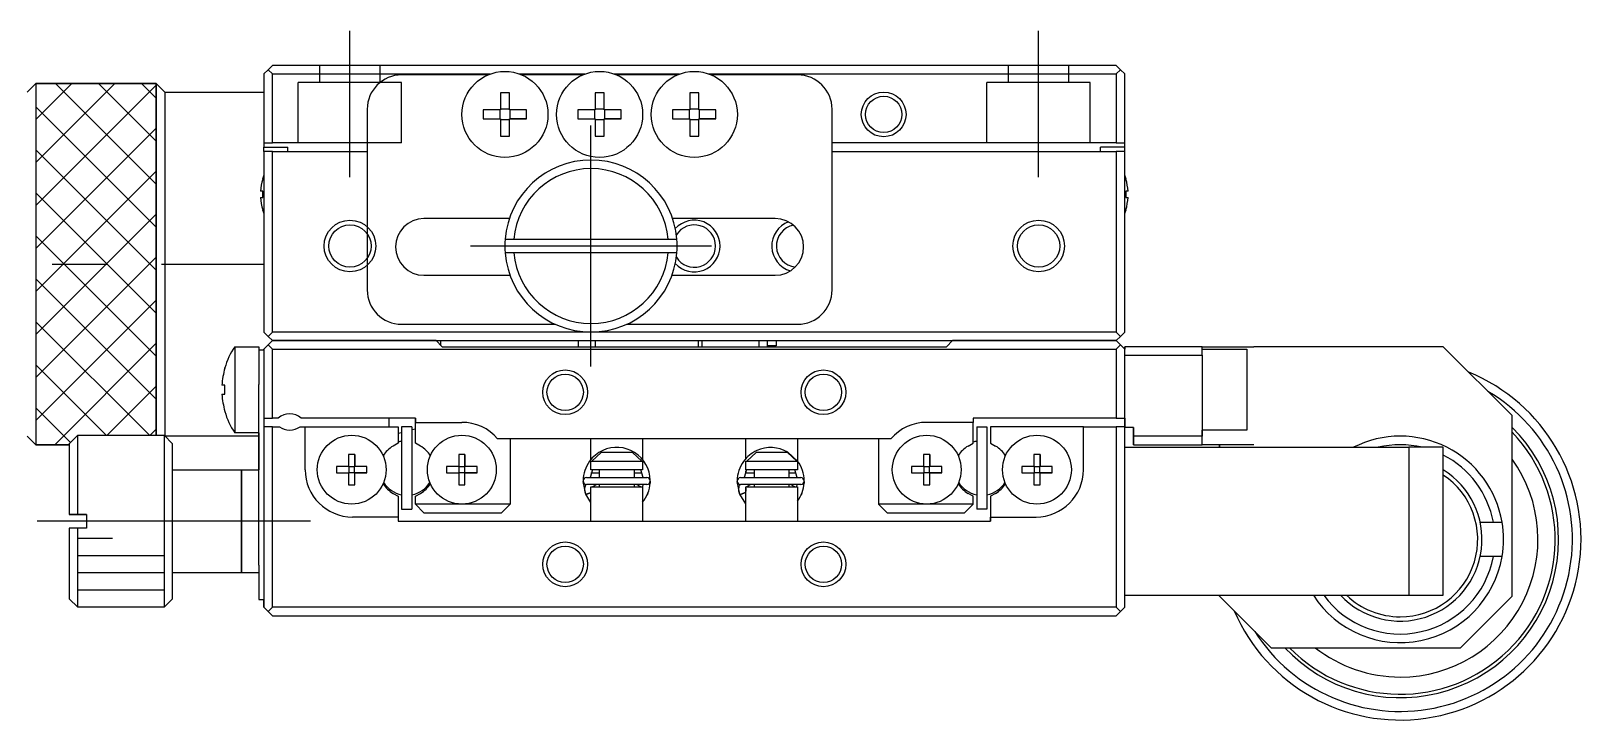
# Model space of a CAD drawing. Extents: x -2 to 381, y -8 to 250.
# Drawn here: x 89.6 to 179.6, y 210 to 250.1 of the extents above; entities that cross this region are included whole.
import ezdxf

# ---------------------------------------------------------------- set-up
doc = ezdxf.new("R2010")
doc.units = 0
doc.header["$LTSCALE"] = 0.5
doc.linetypes.add('CENTER', pattern=[50.8, 31.75, -6.35, 6.35, -6.35])
doc.linetypes.add('DASHED', pattern=[19.05, 12.7, -6.35])
for name, color, linetype in [('MSM_CENTER', 1, 'CENTER'), ('MSM_CONTINUOUS', 7, 'CONTINUOUS'), ('MSM_DASHED', 4, 'DASHED'), ('MSM_NARROW', 5, 'CONTINUOUS')]:
    doc.layers.add(name, color=color, linetype=linetype)

msp = doc.modelspace()

# ---------------------------------------------------------------- linework, layer by layer
at = {"layer": 'MSM_CENTER'}
for p, q in [((108.15, 241.55), (108.15, 250.05)), ((148.15, 241.55), (148.15, 250.05)), ((122.15, 230.55), (122.15, 244.55)), ((129.15, 237.55), (115.15, 237.55)), ((46.4, 236.5), (103.15, 236.5)), ((105.85, 221.55), (89.85, 221.55))]:
    msp.add_line(p, q, dxfattribs=at)
at = {"layer": 'MSM_CONTINUOUS'}
for p, q in [((103.4, 247.8), (103.15, 247.55)), ((103.65, 248.05), (103.4, 247.8)), ((103.65, 247.55), (103.4, 247.8)), ((152.65, 248.05), (103.65, 248.05)), ((152.9, 247.8), (152.65, 248.05)), ((152.9, 247.8), (152.65, 247.55)), ((153.15, 247.55), (152.9, 247.8)), ((89.4, 246.5), (89.9, 247)), ((89.9, 247), (89.9, 226)), ((96.9, 247), (89.9, 247)), ((89.9, 247), (89.9, 226)), ((89.9, 247), (96.9, 247)), ((96.9, 226.55), (96.9, 247)), ((96.9, 247), (96.9, 226.55)), ((96.9, 247), (97.4, 246.5)), ((103.15, 247.55), (103.15, 243.55)), ((103.65, 243.55), (103.65, 247.55)), ((103.65, 247.55), (116.297064, 247.55)), ((116.170204, 247.5), (111.15, 247.5)), ((118.002936, 247.55), (121.797064, 247.55)), ((121.670204, 247.5), (118.129796, 247.5)), ((123.502936, 247.55), (127.297064, 247.55)), ((127.170204, 247.5), (123.629796, 247.5)), ((129.002936, 247.55), (152.65, 247.55)), ((134.15, 247.5), (129.129796, 247.5)), ((152.65, 247.55), (152.65, 243.55)), ((153.15, 243.55), (153.15, 247.55)), ((97.4, 246.5), (97.4, 226.5)), ((97.4, 246.5), (103.15, 246.5)), ((117.41, 246.45859), (116.89, 246.45859)), ((116.89, 246.45859), (116.89, 245.46)), ((117.41, 245.46), (117.41, 246.45859)), ((122.39, 246.45859), (122.39, 245.46)), ((122.91, 246.45859), (122.39, 246.45859)), ((122.91, 245.46), (122.91, 246.45859)), ((128.41, 246.45859), (127.89, 246.45859)), ((127.89, 246.45859), (127.89, 245.46)), ((128.41, 245.46), (128.41, 246.45859)), ((109.15, 245.5), (109.15, 235)), ((115.89141, 245.46), (115.89141, 244.94)), ((116.89, 245.46), (115.89141, 245.46)), ((115.89141, 244.94), (116.89, 244.94)), ((115.89141, 244.94), (116.848625, 244.94)), ((116.848625, 245.46), (116.848625, 244.94)), ((116.848625, 244.94), (116.89, 244.94)), ((117.41, 245.501375), (116.89, 245.501375)), ((116.89, 244.94), (116.89, 243.94141)), ((116.89, 244.898625), (117.41, 244.898625)), ((118.40859, 245.46), (117.41, 245.46)), ((117.41, 244.94), (118.40859, 244.94)), ((117.41, 243.94141), (117.41, 244.94)), ((117.41, 244.94), (117.451375, 244.94)), ((117.451375, 244.94), (117.451375, 245.46)), ((118.40859, 244.94), (117.451375, 244.94)), ((118.40859, 244.94), (118.40859, 245.46)), ((121.39141, 245.46), (121.39141, 244.94)), ((122.39, 245.46), (121.39141, 245.46)), ((121.39141, 244.94), (122.39, 244.94)), ((121.39141, 244.94), (122.348625, 244.94)), ((122.348625, 245.46), (122.348625, 244.94)), ((122.348625, 244.94), (122.39, 244.94)), ((122.91, 245.501375), (122.39, 245.501375)), ((122.39, 244.94), (122.39, 243.94141)), ((122.39, 244.898625), (122.91, 244.898625)), ((123.90859, 245.46), (122.91, 245.46)), ((122.91, 244.94), (123.90859, 244.94)), ((122.91, 243.94141), (122.91, 244.94)), ((122.91, 244.94), (122.951375, 244.94)), ((122.951375, 244.94), (122.951375, 245.46)), ((123.90859, 244.94), (122.951375, 244.94)), ((123.90859, 244.94), (123.90859, 245.46)), ((126.89141, 245.46), (126.89141, 244.94)), ((127.89, 245.46), (126.89141, 245.46)), ((126.89141, 244.94), (127.89, 244.94)), ((126.89141, 244.94), (127.848625, 244.94)), ((127.848625, 245.46), (127.848625, 244.94)), ((127.848625, 244.94), (127.89, 244.94)), ((128.41, 245.501375), (127.89, 245.501375)), ((127.89, 244.94), (127.89, 243.94141)), ((127.89, 244.898625), (128.41, 244.898625)), ((129.40859, 245.46), (128.41, 245.46)), ((128.41, 244.94), (129.40859, 244.94)), ((128.41, 243.94141), (128.41, 244.94)), ((128.41, 244.94), (128.451375, 244.94)), ((128.451375, 244.94), (128.451375, 245.46)), ((129.40859, 244.94), (128.451375, 244.94)), ((129.40859, 244.94), (129.40859, 245.46)), ((136.15, 235), (136.15, 245.5)), ((103.15, 243.55), (103.65, 243.55)), ((103.15, 243.55), (103.15, 243.3)), ((103.15, 243.3), (104.55, 243.3)), ((103.15, 243.05), (103.15, 243.3)), ((109.15, 243.55), (103.65, 243.55)), ((104.55, 243.05), (104.55, 243.3)), ((116.89, 243.94141), (117.41, 243.94141)), ((122.39, 243.94141), (122.91, 243.94141)), ((127.89, 243.94141), (128.41, 243.94141)), ((152.65, 243.55), (136.15, 243.55)), ((151.75, 243.05), (151.75, 243.3)), ((153.15, 243.3), (151.75, 243.3)), ((152.65, 243.55), (153.15, 243.55)), ((153.15, 243.3), (153.15, 243.55)), ((153.15, 243.05), (153.15, 243.3)), ((103.15, 243.05), (103.15, 232.55)), ((103.65, 243.05), (103.15, 243.05)), ((103.65, 232.55), (103.65, 243.05)), ((103.65, 243.05), (109.15, 243.05)), ((136.15, 243.05), (152.65, 243.05)), ((152.65, 243.05), (152.65, 232.55)), ((153.15, 243.05), (152.65, 243.05)), ((153.15, 232.55), (153.15, 243.05)), ((103.080478, 241.436361), (103.075856, 241.438616)), ((153.224144, 241.438616), (153.219522, 241.436361)), ((103.080478, 240.73), (102.960141, 240.73)), ((102.960141, 240.37), (103.080478, 240.37)), ((103.080478, 240.37), (103.080478, 240.73)), ((153.219522, 240.73), (153.219522, 240.37)), ((153.339859, 240.73), (153.219522, 240.73)), ((153.219522, 240.37), (153.339859, 240.37)), ((103.075856, 239.661384), (103.080478, 239.663639)), ((153.219522, 239.663639), (153.224144, 239.661384)), ((117.412912, 239.15), (112.45, 239.15)), ((132.85, 239.15), (126.887088, 239.15)), ((117.166026, 237.95), (117.667813, 237.95)), ((117.667813, 237.95), (126.632187, 237.95)), ((126.632187, 237.95), (127.133974, 237.95)), ((117.667813, 237.15), (117.166026, 237.15)), ((127.133974, 237.15), (117.166026, 237.15)), ((126.632187, 237.15), (117.667813, 237.15)), ((127.133974, 237.15), (126.632187, 237.15)), ((112.45, 235.85), (117.447873, 235.85)), ((126.852127, 235.85), (132.85, 235.85)), ((103.15, 232.55), (103.4, 232.3)), ((103.4, 232.3), (103.65, 232.55)), ((103.4, 232.3), (103.65, 232.05)), ((122.15, 232.55), (103.65, 232.55)), ((111.15, 233), (120.076959, 233)), ((152.65, 232.55), (122.15, 232.55)), ((124.223041, 233), (134.15, 233)), ((152.65, 232.55), (152.9, 232.3)), ((152.65, 232.05), (152.9, 232.3)), ((152.9, 232.3), (153.15, 232.55)), ((101.458343, 231.7), (101.458343, 226.7)), ((101.458343, 231.7), (102.85, 231.7)), ((102.85, 231.7), (102.85, 231.5)), ((102.85, 231.5), (102.85, 229.5)), ((103.15, 231.5), (102.85, 231.5)), ((103.4, 231.8), (103.15, 231.55)), ((103.15, 231.55), (103.4, 231.8)), ((103.15, 231.55), (103.15, 227.55)), ((103.15, 231.5), (103.15, 231.55)), ((103.4, 231.8), (103.65, 232.05)), ((103.65, 232.05), (103.4, 231.8)), ((103.65, 231.55), (103.4, 231.8)), ((113.15, 232.05), (103.65, 232.05)), ((103.65, 232.05), (113.15, 232.05)), ((103.65, 227.55), (103.65, 231.55)), ((103.65, 231.55), (152.65, 231.55)), ((113.15, 232.05), (113.5, 231.7)), ((113.15, 232.05), (143.15, 232.05)), ((113.4, 232.05), (113.4, 231.8)), ((113.5, 231.7), (142.8, 231.7)), ((121.4, 232.05), (121.4, 231.7)), ((122.4, 232.05), (122.4, 231.7)), ((128.4, 231.7), (128.4, 232.05)), ((128.6, 231.7), (128.6, 232.05)), ((131.9, 232.05), (131.9, 231.7)), ((132.4, 231.7), (132.4, 232.05)), ((132.9, 231.75), (132.400019, 231.75)), ((132.9, 232.05), (132.9, 231.75)), ((142.8, 231.7), (143.15, 232.05)), ((143.15, 232.05), (142.8, 231.7)), ((152.65, 232.05), (143.15, 232.05)), ((143.15, 232.05), (152.65, 232.05)), ((152.65, 232.05), (152.9, 231.8)), ((152.9, 231.8), (152.65, 231.55)), ((152.65, 231.55), (152.65, 227.55)), ((153.15, 231.55), (152.9, 231.8)), ((153.15, 231.7), (153.15, 231.55)), ((153.15, 231.55), (153.15, 231.7)), ((157.65, 231.7), (153.15, 231.7)), ((153.15, 227.55), (153.15, 231.55)), ((157.65, 231.2), (157.65, 231.7)), ((157.65, 231.7), (160.65, 231.7)), ((157.65, 231.55), (157.65, 231.7)), ((157.65, 231.55), (160.25, 231.55)), ((160.25, 231.55), (160.25, 226.85)), ((167.9, 231.7), (160.65, 231.7)), ((170.4, 231.7), (167.9, 231.7)), ((171.65, 231.7), (170.4, 231.7)), ((171.65, 231.7), (175.65, 227.7)), ((153.15, 231.2), (157.65, 231.2)), ((157.65, 231.2), (157.65, 226.5)), ((100.887419, 230.45859), (100.880564, 230.461933)), ((100.887419, 230.45859), (100.880564, 230.461933)), ((100.887419, 229.46), (100.715047, 229.46)), ((100.715047, 228.94), (100.887419, 228.94)), ((100.887419, 228.94), (100.887419, 229.46)), ((102.85, 219), (102.85, 229.5)), ((100.880564, 227.938067), (100.887419, 227.94141)), ((100.880564, 227.938067), (100.887419, 227.94141)), ((103.15, 227.55), (103.15, 227.05)), ((103.15, 227.55), (103.65, 227.55)), ((103.15, 227.05), (103.15, 216.55)), ((103.65, 227.05), (103.15, 227.05)), ((103.988562, 227.55), (103.65, 227.55)), ((103.65, 216.55), (103.65, 227.05)), ((103.65, 227.05), (104.05, 227.05)), ((105.25, 227.05), (105.55, 227.05)), ((111.95, 227.55), (105.311438, 227.55)), ((105.55, 224.55), (105.55, 227.05)), ((105.55, 227.05), (110.95, 227.05)), ((110.4, 227.55), (110.4, 227.05)), ((110.95, 227.05), (110.95, 226.094412)), ((111.15, 227.05), (111.15, 222.25)), ((111.15, 227.05), (111.15, 226.208896)), ((111.75, 227.05), (111.15, 227.05)), ((111.75, 227.05), (111.75, 222.25)), ((111.95, 226.913333), (111.75, 226.86)), ((111.95, 227.3), (111.95, 227.55)), ((111.95, 227.55), (111.95, 227.3)), ((111.95, 227.3), (114.65, 227.3)), ((111.95, 226.156704), (111.95, 227.3)), ((111.95, 226.094412), (111.95, 227.3)), ((144.35, 227.3), (141.65, 227.3)), ((144.35, 227.55), (144.35, 227.3)), ((152.65, 227.55), (144.35, 227.55)), ((144.35, 226.094412), (144.35, 227.3)), ((144.55, 227.05), (144.55, 226.208896)), ((144.55, 227.05), (144.55, 222.25)), ((144.55, 227.05), (145.15, 227.05)), ((145.15, 227.05), (145.15, 222.25)), ((145.35, 227.05), (145.35, 226.094412)), ((150.75, 227.05), (145.35, 227.05)), ((145.35, 227.05), (145.35, 226.156703)), ((150.75, 224.55), (150.75, 227.05)), ((150.75, 227.05), (152.65, 227.05)), ((150.75, 224.55), (150.75, 227.05)), ((152.65, 227.55), (153.15, 227.55)), ((152.65, 227.05), (152.65, 216.55)), ((153.15, 227.05), (152.65, 227.05)), ((153.15, 227.05), (153.15, 227.55)), ((153.15, 227.55), (153.15, 227.05)), ((153.15, 216.55), (153.15, 227.05)), ((153.65, 227), (153.15, 227)), ((153.65, 226.5), (153.65, 227)), ((153.65, 227), (153.65, 226.5)), ((175.65, 217.2), (175.65, 227.7)), ((89.9, 226), (89.4, 226.5)), ((89.9, 226), (91.85, 226)), ((91.85, 226), (89.9, 226)), ((91.85, 226.05), (92.35, 226.55)), ((91.85, 226), (91.85, 226.05)), ((91.85, 226.05), (91.85, 221.95)), ((92.35, 226.55), (97.35, 226.55)), ((92.35, 221.95), (92.35, 226.55)), ((97.35, 226.55), (97.35, 221.55)), ((97.35, 226.55), (97.85, 226.05)), ((102.85, 226.5), (97.4, 226.5)), ((97.85, 221.55), (97.85, 226.05)), ((102.85, 226.7), (101.458343, 226.7)), ((102.85, 226.7), (102.85, 224.55)), ((110.95, 226.094412), (110.65625, 225.924815)), ((111.15, 226.7), (110.95, 226.646667)), ((111.15, 226.3), (111.15, 226.208896)), ((111.15, 226.3), (111.15, 226.208896)), ((111.15, 226.3), (111.15, 226.208896)), ((111.15, 226.3), (111.15, 226.208896)), ((111.15, 226.3), (111.15, 226.208896)), ((111.15, 226.3), (111.15, 226.208896)), ((111.15, 226.3), (111.15, 226.208896)), ((111.15, 226.3), (111.15, 226.208896)), ((111.15, 226.3), (111.15, 226.208896)), ((111.15, 226.3), (111.15, 226.208896)), ((111.15, 226.3), (111.15, 223)), ((111.15, 226.3), (111.15, 226.208896)), ((111.15, 226.3), (111.15, 226.208896)), ((111.15, 226.3), (111.15, 226.208896)), ((111.15, 226.3), (111.15, 226.208896)), ((111.15, 226.3), (111.15, 226.208896)), ((111.15, 226.3), (111.15, 226.208896)), ((111.15, 226.3), (111.15, 226.208896)), ((111.15, 226.3), (111.15, 226.208896)), ((111.15, 226.3), (111.15, 226.208896)), ((112.24375, 225.924815), (111.95, 226.094412)), ((139.570938, 226.35), (116.729062, 226.35)), ((117.45, 226.35), (117.45, 222.55)), ((122.15, 225.151625), (122.15, 226.35)), ((125.15, 226.35), (125.15, 225.132478)), ((131.15, 225.207186), (131.15, 226.35)), ((134.15, 226.35), (134.15, 225.05)), ((138.85, 226.35), (138.85, 222.55)), ((138.85, 226.35), (138.85, 222.55)), ((144.05625, 225.924815), (144.35, 226.094412)), ((144.549998, 226.3), (144.549998, 224.65)), ((144.549998, 226.3), (144.549998, 226.208896)), ((144.549998, 226.3), (144.549998, 226.208896)), ((144.549998, 226.3), (144.549998, 226.208896)), ((144.549998, 226.3), (144.549998, 226.208896)), ((144.549998, 226.3), (144.549998, 226.208896)), ((144.549998, 226.3), (144.549998, 226.208896)), ((144.549998, 226.3), (144.549998, 226.208896)), ((144.549998, 226.3), (144.549998, 226.208896)), ((144.549998, 226.3), (144.549998, 226.208896)), ((144.549998, 226.3), (144.549998, 226.208896)), ((144.549998, 226.3), (144.549998, 226.208896)), ((144.549998, 226.3), (144.549998, 226.208896)), ((144.549998, 226.3), (144.549998, 226.208896)), ((145.35, 226.094412), (145.64375, 225.924815)), ((157.65, 226.5), (153.65, 226.5)), ((153.65, 226.5), (153.65, 226)), ((153.65, 226), (153.65, 226.5)), ((153.65, 226), (157.65, 226)), ((157.65, 226), (157.65, 226.85)), ((160.25, 226.85), (157.65, 226.85)), ((157.65, 226), (157.65, 226.5)), ((160.65, 226), (157.65, 226)), ((158.65, 225.85), (158.65, 226)), ((158.65, 226), (158.65, 225.85)), ((108.07, 225.436361), (108.07, 224.73)), ((108.43, 225.436361), (108.07, 225.436361)), ((108.43, 224.73), (108.43, 225.436361)), ((108.43, 225.436361), (108.43, 224.73)), ((114.47, 225.436361), (114.47, 224.73)), ((114.83, 225.436361), (114.47, 225.436361)), ((114.83, 224.73), (114.83, 225.436361)), ((114.83, 225.436361), (114.83, 224.73)), ((122.15, 225.150466), (122.15, 225.150631)), ((122.733485, 225.55), (122.204317, 225.05)), ((124.566515, 225.55), (122.733485, 225.55)), ((125.095683, 225.05), (124.566515, 225.55)), ((125.15, 225.132017), (125.15, 225.131911)), ((125.15, 225.131383), (125.15, 225.131262)), ((131.15, 225.206374), (131.15, 225.206548)), ((131.15, 225.205993), (131.15, 225.206097)), ((131.733485, 225.55), (131.204317, 225.05)), ((133.566515, 225.55), (131.733485, 225.55)), ((134.095683, 225.05), (133.566515, 225.55)), ((133.573411, 225.566132), (134.150507, 225.045996)), ((141.47, 225.436361), (141.47, 224.73)), ((141.83, 225.436361), (141.47, 225.436361)), ((141.83, 224.73), (141.83, 225.436361)), ((141.83, 225.436361), (141.83, 224.73)), ((147.87, 225.436361), (147.87, 224.73)), ((148.23, 225.436361), (147.87, 225.436361)), ((148.23, 224.73), (148.23, 225.436361)), ((148.23, 225.436361), (148.23, 224.73)), ((153.15, 225.85), (169.65, 225.85)), ((169.65, 225.85), (169.65, 217.25)), ((171.65, 225.85), (169.65, 225.85)), ((171.65, 217.25), (171.65, 225.85)), ((97.85, 224.55), (101.85, 224.55)), ((101.85, 221.55), (101.85, 224.55)), ((101.85, 224.55), (101.85, 221.55)), ((101.85, 224.55), (102.85, 224.55)), ((107.363639, 224.73), (107.363639, 224.37)), ((108.07, 224.73), (107.363639, 224.73)), ((107.363639, 224.37), (108.07, 224.37)), ((107.363639, 224.37), (108.07, 224.37)), ((108.080372, 224.719628), (108.07, 224.73)), ((108.080372, 224.380372), (108.07, 224.37)), ((108.07, 224.37), (108.07, 223.663639)), ((108.419628, 224.719628), (108.080372, 224.719628)), ((108.080372, 224.719628), (108.080372, 224.380372)), ((108.080372, 224.380372), (108.419628, 224.380372)), ((108.419628, 224.719628), (108.43, 224.73)), ((108.419628, 224.380372), (108.419628, 224.719628)), ((108.419628, 224.380372), (108.43, 224.37)), ((109.136361, 224.73), (108.43, 224.73)), ((108.43, 224.37), (109.136361, 224.37)), ((108.43, 223.663639), (108.43, 224.37)), ((109.136361, 224.37), (108.43, 224.37)), ((108.43, 223.663639), (108.43, 224.37)), ((109.136361, 224.37), (109.136361, 224.73)), ((113.763639, 224.73), (113.763639, 224.37)), ((114.47, 224.73), (113.763639, 224.73)), ((113.763639, 224.37), (114.47, 224.37)), ((113.763639, 224.37), (114.47, 224.37)), ((114.480372, 224.719628), (114.47, 224.73)), ((114.480372, 224.380372), (114.47, 224.37)), ((114.47, 224.37), (114.47, 223.663639)), ((114.819628, 224.719628), (114.480372, 224.719628)), ((114.480372, 224.719628), (114.480372, 224.380372)), ((114.480372, 224.380372), (114.819628, 224.380372)), ((114.819628, 224.719628), (114.83, 224.73)), ((114.819628, 224.380372), (114.819628, 224.719628)), ((114.819628, 224.380372), (114.83, 224.37)), ((115.536361, 224.73), (114.83, 224.73)), ((114.83, 224.37), (115.536361, 224.37)), ((114.83, 223.663639), (114.83, 224.37)), ((115.536361, 224.37), (114.83, 224.37)), ((114.83, 223.663639), (114.83, 224.37)), ((115.536361, 224.37), (115.536361, 224.73)), ((122.235074, 224.550011), (122.103972, 224.097877)), ((122.15, 225.05), (122.204317, 225.05)), ((122.15, 224.55), (122.15, 225.05)), ((125.15, 224.55), (122.15, 224.55)), ((122.65, 224.35), (122.15, 224.35)), ((122.204317, 225.05), (125.095683, 225.05)), ((122.65, 224.09785), (122.65, 224.55)), ((124.65, 224.55), (124.65, 224.09785)), ((125.125476, 224.35), (124.65, 224.35)), ((125.179634, 224.097851), (125.049102, 224.550068)), ((125.095683, 225.05), (125.15, 225.05)), ((125.15, 225.05), (125.15, 224.55)), ((131.1821, 224.550122), (131.04593, 224.087138)), ((131.15, 225.05), (131.204317, 225.05)), ((131.15, 224.55), (131.15, 225.05)), ((134.15, 224.55), (131.15, 224.55)), ((131.15, 224.35), (131.15, 224.476012)), ((131.65, 224.35), (131.15, 224.35)), ((131.204317, 225.05), (134.095683, 225.05)), ((131.65, 224.08711), (131.65, 224.55)), ((133.65, 224.55), (133.65, 224.08711)), ((134.063996, 224.35), (133.65, 224.35)), ((134.121592, 224.087112), (133.986034, 224.550053)), ((134.095683, 225.05), (134.15, 225.05)), ((134.15, 225.05), (134.15, 224.55)), ((140.763639, 224.73), (140.763639, 224.37)), ((141.47, 224.73), (140.763639, 224.73)), ((140.763639, 224.37), (141.47, 224.37)), ((140.763639, 224.37), (141.47, 224.37)), ((141.480372, 224.719628), (141.47, 224.73)), ((141.480372, 224.380372), (141.47, 224.37)), ((141.47, 224.37), (141.47, 223.663639)), ((141.819628, 224.719628), (141.480372, 224.719628)), ((141.480372, 224.719628), (141.480372, 224.380372)), ((141.480372, 224.380372), (141.819628, 224.380372)), ((141.819628, 224.719628), (141.83, 224.73)), ((141.819628, 224.380372), (141.819628, 224.719628)), ((141.819628, 224.380372), (141.83, 224.37)), ((142.536361, 224.73), (141.83, 224.73)), ((141.83, 224.37), (142.536361, 224.37)), ((141.83, 223.663639), (141.83, 224.37)), ((142.536361, 224.37), (141.83, 224.37)), ((141.83, 223.663639), (141.83, 224.37)), ((142.536361, 224.37), (142.536361, 224.73)), ((144.549998, 224.65), (144.549998, 223)), ((147.163639, 224.73), (147.163639, 224.37)), ((147.87, 224.73), (147.163639, 224.73)), ((147.163639, 224.37), (147.87, 224.37)), ((147.163639, 224.37), (147.87, 224.37)), ((147.880372, 224.719628), (147.87, 224.73)), ((147.880372, 224.380372), (147.87, 224.37)), ((147.87, 224.37), (147.87, 223.663639)), ((148.219628, 224.719628), (147.880372, 224.719628)), ((147.880372, 224.719628), (147.880372, 224.380372)), ((147.880372, 224.380372), (148.219628, 224.380372)), ((148.219628, 224.719628), (148.23, 224.73)), ((148.219628, 224.380372), (148.219628, 224.719628)), ((148.219628, 224.380372), (148.23, 224.37)), ((148.936361, 224.73), (148.23, 224.73)), ((148.23, 224.37), (148.936361, 224.37)), ((148.23, 223.663639), (148.23, 224.37)), ((148.936361, 224.37), (148.23, 224.37)), ((148.23, 223.663639), (148.23, 224.37)), ((148.936361, 224.37), (148.936361, 224.73)), ((108.07, 223.663639), (108.43, 223.663639)), ((114.47, 223.663639), (114.83, 223.663639)), ((121.850998, 223.128971), (121.693273, 223.870514)), ((121.793483, 223.397695), (121.794106, 223.432191)), ((121.794584, 223.363209), (121.793483, 223.397695)), ((121.794106, 223.432191), (121.796452, 223.466614)), ((121.797408, 223.328819), (121.794584, 223.363209)), ((121.796452, 223.466614), (121.800515, 223.50088)), ((121.801947, 223.294608), (121.797408, 223.328819)), ((121.800515, 223.50088), (121.806285, 223.534904)), ((121.808191, 223.260661), (121.801947, 223.294608)), ((121.806285, 223.534904), (121.813749, 223.568605)), ((121.813749, 223.568605), (121.822887, 223.601899)), ((121.822887, 223.601899), (121.833679, 223.634704)), ((121.833679, 223.634704), (121.846099, 223.666942)), ((121.846099, 223.666942), (121.860115, 223.698531)), ((121.860115, 223.698531), (121.860951, 223.700289)), ((121.891954, 224.09785), (125.391954, 224.09785)), ((125.391954, 223.69785), (121.891954, 223.69785)), ((122.15, 223.55), (125.15, 223.55)), ((122.15, 221.55), (122.15, 223.55)), ((122.493565, 223.69785), (122.233639, 223.550032)), ((122.65, 223.55), (122.65, 223.69785)), ((124.65, 223.69785), (124.65, 223.55)), ((125.050264, 223.550039), (124.790342, 223.69785)), ((125.15, 223.55), (125.15, 221.55)), ((125.150108, 223.536766), (125.153184, 223.54979)), ((125.153184, 223.54979), (125.179952, 223.697847)), ((125.590726, 223.875873), (125.587087, 223.775084)), ((130.792955, 223.118232), (130.635231, 223.859775)), ((130.73544, 223.386955), (130.736064, 223.421452)), ((130.736542, 223.35247), (130.73544, 223.386955)), ((130.736064, 223.421452), (130.738409, 223.455875)), ((130.739365, 223.31808), (130.736542, 223.35247)), ((130.738409, 223.455875), (130.742472, 223.490141)), ((130.743904, 223.283869), (130.739365, 223.31808)), ((130.742472, 223.490141), (130.748243, 223.524165)), ((130.750148, 223.249922), (130.743904, 223.283869)), ((130.748243, 223.524165), (130.755706, 223.557866)), ((130.755706, 223.557866), (130.764845, 223.59116)), ((130.764845, 223.59116), (130.775637, 223.623965)), ((130.775637, 223.623965), (130.788056, 223.656203)), ((130.788056, 223.656203), (130.802073, 223.687792)), ((130.802073, 223.687792), (130.802909, 223.68955)), ((130.833911, 224.08711), (134.333911, 224.08711)), ((134.333911, 223.68711), (130.833911, 223.68711)), ((131.144973, 223.25913), (131.15, 223.263307)), ((131.14991, 223.482348), (131.149968, 223.300981)), ((131.15, 223.55), (134.15, 223.55)), ((131.15, 221.55), (131.15, 223.55)), ((131.435522, 223.68711), (131.182215, 223.550045)), ((131.65, 223.55), (131.65, 223.68711)), ((133.65, 223.68711), (133.65, 223.55)), ((133.985619, 223.550027), (133.7323, 223.68711)), ((134.097618, 223.54992), (134.12191, 223.687108)), ((134.15, 223.55), (134.15, 221.55)), ((134.532684, 223.865134), (134.529045, 223.764345)), ((141.47, 223.663639), (141.83, 223.663639)), ((147.87, 223.663639), (148.23, 223.663639)), ((102.849998, 219.85), (102.849998, 223.15)), ((110.65625, 223.175185), (110.95, 223.005588)), ((110.95, 223.005588), (110.95, 221.8)), ((111.15, 223.091104), (111.15, 223)), ((111.15, 223.091104), (111.15, 223)), ((111.15, 223.091104), (111.15, 223)), ((111.15, 223.091104), (111.15, 223)), ((111.15, 223.091104), (111.15, 223)), ((111.15, 223.091104), (111.15, 223)), ((111.15, 223.091104), (111.15, 223)), ((111.15, 223.091104), (111.15, 223)), ((111.15, 223.091104), (111.15, 223)), ((111.15, 223.091104), (111.15, 223)), ((111.15, 223.091104), (111.15, 222.25)), ((111.15, 223.091104), (111.15, 223)), ((111.15, 223.091104), (111.15, 223)), ((111.15, 223.091104), (111.15, 223)), ((111.15, 223.091104), (111.15, 223)), ((111.15, 223.091104), (111.15, 223)), ((111.15, 223.091104), (111.15, 223)), ((111.15, 223.091104), (111.15, 223)), ((111.15, 223.091104), (111.15, 223)), ((111.15, 223.091104), (111.15, 223)), ((111.95, 223.005588), (112.24375, 223.175185)), ((111.95, 223.005588), (112.24375, 223.175185)), ((111.95, 222.55), (111.95, 223.005588)), ((111.95, 222.55), (111.95, 223.005588)), ((114.65, 222.55), (111.95, 222.55)), ((111.95, 222.55), (112.45, 222.05)), ((112.45, 222.05), (111.95, 222.55)), ((117.45, 222.55), (114.65, 222.55)), ((116.95, 222.05), (117.45, 222.55)), ((121.816125, 223.22706), (121.808191, 223.260661)), ((121.82573, 223.193887), (121.816125, 223.22706)), ((121.836983, 223.161226), (121.82573, 223.193887)), ((121.849137, 223.130836), (121.836983, 223.161226)), ((121.848856, 223.132168), (121.849511, 223.130176)), ((121.849511, 223.130176), (121.851356, 223.128697)), ((122.149966, 222.644201), (121.849989, 223.131276)), ((121.851356, 223.128697), (121.854379, 223.127742)), ((121.853911, 223.122173), (122.150018, 223.226195)), ((121.854379, 223.127742), (121.85856, 223.127317)), ((121.85856, 223.127317), (121.863872, 223.127424)), ((121.863872, 223.127424), (121.870281, 223.128064)), ((121.870281, 223.128064), (121.877744, 223.129231)), ((121.877744, 223.129231), (121.886214, 223.130918)), ((121.886214, 223.130918), (121.895636, 223.133114)), ((121.895636, 223.133114), (121.905948, 223.135806)), ((121.905948, 223.135806), (121.917085, 223.138974)), ((121.917085, 223.138974), (121.928973, 223.1426)), ((121.928973, 223.1426), (121.941535, 223.14666)), ((121.941535, 223.14666), (121.95469, 223.151126)), ((121.95469, 223.151126), (121.968354, 223.155971)), ((121.968354, 223.155971), (121.982436, 223.161163)), ((121.982436, 223.161163), (121.996847, 223.166668)), ((121.996847, 223.166668), (122.011492, 223.17245)), ((122.011492, 223.17245), (122.026277, 223.178472)), ((122.026277, 223.178472), (122.041105, 223.184695)), ((122.041105, 223.184695), (122.055881, 223.191079)), ((122.055881, 223.191079), (122.070509, 223.197582)), ((122.070509, 223.197582), (122.084894, 223.204162)), ((122.084894, 223.204162), (122.098943, 223.210777)), ((122.098943, 223.210777), (122.112565, 223.217383)), ((122.112565, 223.217383), (122.125671, 223.223938)), ((122.125671, 223.223938), (122.138176, 223.230399)), ((122.138176, 223.230399), (122.15, 223.236725)), ((125.433834, 223.131078), (125.410231, 223.078148)), ((125.435051, 223.132168), (125.43432, 223.132476)), ((125.451707, 223.17447), (125.43477, 223.130836)), ((125.43477, 223.130836), (125.435051, 223.132168)), ((125.452944, 223.178038), (125.451707, 223.17447)), ((125.453565, 223.179852), (125.452944, 223.178038)), ((125.45465, 223.183067), (125.453565, 223.179852)), ((125.455188, 223.184679), (125.45465, 223.183067)), ((125.455741, 223.186349), (125.455188, 223.184679)), ((125.456163, 223.187635), (125.455741, 223.186349)), ((125.456497, 223.188656), (125.456163, 223.187635)), ((125.456866, 223.189794), (125.456497, 223.188656)), ((130.758082, 223.21632), (130.750148, 223.249922)), ((130.767687, 223.183148), (130.758082, 223.21632)), ((130.778941, 223.150487), (130.767687, 223.183148)), ((130.791095, 223.120097), (130.778941, 223.150487)), ((130.790813, 223.121429), (130.791435, 223.119484)), ((130.791435, 223.119484), (130.793184, 223.118025)), ((131.149949, 222.567408), (130.791946, 223.120537)), ((130.793184, 223.118025), (130.796048, 223.117061)), ((130.795868, 223.111433), (131.15002, 223.251281)), ((130.796048, 223.117061), (130.80001, 223.116598)), ((130.80001, 223.116598), (130.805047, 223.11664)), ((130.805047, 223.11664), (130.811126, 223.117185)), ((130.811126, 223.117185), (130.81821, 223.11823)), ((130.81821, 223.11823), (130.826257, 223.11977)), ((130.826257, 223.11977), (130.835217, 223.121794)), ((130.835217, 223.121794), (130.845034, 223.124291)), ((130.845034, 223.124291), (130.855649, 223.127244)), ((130.855649, 223.127244), (130.866996, 223.130636)), ((130.866996, 223.130636), (130.879006, 223.134446)), ((130.879006, 223.134446), (130.891605, 223.138651)), ((130.891605, 223.138651), (130.904715, 223.143224)), ((130.904715, 223.143224), (130.918257, 223.148138)), ((130.918257, 223.148138), (130.932147, 223.153362)), ((130.932147, 223.153362), (130.9463, 223.158865)), ((130.9463, 223.158865), (130.960629, 223.164612)), ((130.960629, 223.164612), (130.975046, 223.170569)), ((130.975046, 223.170569), (130.989463, 223.176699)), ((130.989463, 223.176699), (131.003791, 223.182964)), ((131.003791, 223.182964), (131.017942, 223.189325)), ((131.017942, 223.189325), (131.031829, 223.195745)), ((131.031829, 223.195745), (131.045368, 223.202183)), ((131.045368, 223.202183), (131.058475, 223.208599)), ((131.058475, 223.208599), (131.071069, 223.214955)), ((131.071069, 223.214955), (131.083074, 223.221212)), ((131.083074, 223.221212), (131.094415, 223.22733)), ((131.094415, 223.22733), (131.105024, 223.233273)), ((131.105024, 223.233273), (131.114834, 223.239004)), ((131.114834, 223.239004), (131.123786, 223.244488)), ((131.123786, 223.244488), (131.131825, 223.249692)), ((131.131825, 223.249692), (131.138902, 223.254582)), ((131.138902, 223.254582), (131.144973, 223.25913)), ((134.375791, 223.120339), (134.352189, 223.067409)), ((134.377009, 223.121429), (134.376277, 223.121736)), ((134.393665, 223.163731), (134.376727, 223.120097)), ((134.376727, 223.120097), (134.377009, 223.121429)), ((134.394902, 223.167299), (134.393665, 223.163731)), ((134.395522, 223.169113), (134.394902, 223.167299)), ((134.396608, 223.172328), (134.395522, 223.169113)), ((134.397146, 223.17394), (134.396608, 223.172328)), ((134.397699, 223.17561), (134.397146, 223.17394)), ((134.398121, 223.176895), (134.397699, 223.17561)), ((134.398454, 223.177917), (134.398121, 223.176895)), ((134.398823, 223.179055), (134.398454, 223.177917)), ((141.65, 222.55), (138.85, 222.55)), ((138.85, 222.55), (139.35, 222.05)), ((139.35, 222.05), (138.85, 222.55)), ((144.35, 222.55), (141.65, 222.55)), ((143.85, 222.05), (144.35, 222.55)), ((144.35, 223.005588), (144.05625, 223.175185)), ((144.35, 222.55), (144.35, 223.005588)), ((144.549998, 223.091104), (144.549998, 223)), ((144.549998, 223.091104), (144.549998, 223)), ((144.549998, 223.091104), (144.549998, 223)), ((144.549998, 223.091104), (144.549998, 223)), ((144.549998, 223.091104), (144.549998, 223)), ((144.549998, 223.091104), (144.549998, 223)), ((144.549998, 223.091104), (144.549998, 223)), ((144.549998, 223.091104), (144.549998, 223)), ((144.549998, 223.091104), (144.549998, 223)), ((144.549998, 223.091104), (144.549998, 223)), ((144.549998, 223.091104), (144.549998, 223)), ((144.549998, 223.091104), (144.549998, 223)), ((144.549998, 223.091104), (144.549998, 223)), ((144.549998, 223.091104), (144.549998, 223)), ((144.549998, 223.091104), (144.549998, 223)), ((144.549998, 223.091104), (144.549998, 223)), ((144.549998, 223.091104), (144.549998, 223)), ((144.549998, 223.091104), (144.549998, 223)), ((144.549998, 223.091104), (144.549998, 223)), ((144.55, 223.091104), (144.55, 222.25)), ((145.64375, 223.175185), (145.35, 223.005588)), ((145.64375, 223.175185), (145.35, 223.005588)), ((145.35, 223.005588), (145.35, 221.8)), ((145.35, 223.005588), (145.35, 221.8)), ((92.35, 221.95), (91.85, 221.95)), ((91.85, 221.95), (92.35, 221.95)), ((92.85, 221.95), (92.35, 221.95)), ((92.35, 221.95), (92.85, 221.95)), ((92.85, 221.95), (92.85, 221.15)), ((92.85, 221.95), (92.85, 221.15)), ((97.35, 221.55), (97.35, 216.55)), ((97.85, 217.05), (97.85, 221.55)), ((101.85, 218.55), (101.85, 221.55)), ((101.85, 221.55), (101.85, 218.55)), ((110.95, 221.8), (108.3, 221.8)), ((110.95, 221.8), (110.95, 221.55)), ((110.95, 221.55), (113.15, 221.55)), ((111.15, 222.25), (111.75, 222.25)), ((112.45, 222.05), (116.95, 222.05)), ((113.15, 221.55), (145.35, 221.55)), ((139.35, 222.05), (143.85, 222.05)), ((145.15, 222.25), (144.55, 222.25)), ((145.35, 221.8), (148, 221.8)), ((145.35, 221.55), (145.35, 221.8)), ((145.35, 221.8), (145.35, 221.55)), ((173.793544, 221.5), (174.558327, 221.5)), ((174.558327, 221.5), (175.06608, 221.5)), ((91.85, 221.15), (91.85, 217.05)), ((91.85, 221.15), (91.85, 217.05)), ((92.35, 221.15), (91.85, 221.15)), ((92.35, 216.55), (92.35, 221.15)), ((92.85, 221.15), (92.35, 221.15)), ((102.85, 219), (102.85, 217)), ((174.558327, 219.5), (173.793544, 219.5)), ((175.06608, 219.5), (173.793544, 219.5)), ((175.06608, 219.5), (174.558327, 219.5)), ((101.85, 218.55), (97.85, 218.55)), ((102.85, 218.55), (101.85, 218.55)), ((102.85, 218.55), (102.85, 217)), ((92.35, 216.55), (91.85, 217.05)), ((97.85, 217.05), (97.35, 216.55)), ((102.85, 217), (103.15, 217)), ((103.15, 216.55), (103.15, 217)), ((153.15, 217.25), (169.65, 217.25)), ((158.65, 217.2), (158.65, 217.25)), ((158.65, 217.25), (158.65, 217.2)), ((161.65, 214.2), (158.65, 217.2)), ((158.65, 217.2), (161.65, 214.2)), ((169.65, 217.25), (171.65, 217.25)), ((175.65, 217.2), (172.65, 214.2)), ((97.35, 216.55), (92.35, 216.55)), ((103.15, 216.55), (103.4, 216.3)), ((103.4, 216.3), (103.15, 216.55)), ((103.4, 216.3), (103.65, 216.55)), ((103.65, 216.05), (103.4, 216.3)), ((103.4, 216.3), (103.65, 216.05)), ((152.65, 216.55), (103.65, 216.55)), ((152.65, 216.55), (152.9, 216.3)), ((152.65, 216.05), (152.9, 216.3)), ((152.9, 216.3), (153.15, 216.55)), ((103.65, 216.05), (152.65, 216.05)), ((161.65, 214.2), (172.65, 214.2))]:
    msp.add_line(p, q, dxfattribs=at)
for centre, radius in [((117.15, 245.2), 2.5), ((122.65, 245.2), 2.5), ((128.15, 245.2), 2.5), ((139.15, 245.2), 1.0565), ((108.15, 237.55), 1.2295), ((148.15, 237.55), 1.2295), ((120.65, 229.05), 1.0565), ((135.65, 229.05), 1.0565), ((108.25, 224.55), 2), ((114.65, 224.55), 2), ((141.65, 224.55), 2), ((148.05, 224.55), 2), ((120.65, 219.05), 1.0565), ((135.65, 219.05), 1.0565)]:
    msp.add_circle(centre, radius, dxfattribs=at)
for centre, radius, start, end in [((111.15, 245.5), 2, 90, 180), ((134.15, 245.5), 2, 0, 90), ((122.15, 237.55), 5, 4.588566, 175.411434), ((106.15, 240.55), 3.194933, 163.893288, 176.770291), ((106.15, 240.55), 3.2, 159.635865, 163.877467), ((122.15, 237.55), 4.5, 5.099689, 174.900311), ((150.15, 240.55), 3.2, 16.122533, 20.364135), ((150.15, 240.55), 3.194933, 3.229709, 16.106712), ((106.15, 240.55), 3.194933, 183.229709, 196.106712), ((150.15, 240.55), 3.194933, 343.893288, 356.770291), ((106.15, 240.55), 3.2, 196.122533, 200.364135), ((150.15, 240.55), 3.2, 339.635865, 343.877467), ((112.45, 237.5), 1.65, 90, 270), ((128.15, 237.55), 1.2295, 212.003161, 147.996839), ((132.85, 237.5), 1.65, 270, 90), ((134.15, 237.55), 1.2295, 100.86232753, 263.5428688), ((122.15, 237.55), 5, 175.411434, 184.588566), ((122.15, 237.55), 5, 355.411434, 4.588566), ((122.15, 237.55), 5, 184.588566, 355.411434), ((122.15, 237.55), 4.5, 185.099689, 354.900311), ((111.15, 235), 2, 180, 270), ((134.15, 235), 2, 270, 0), ((105.2, 229.2), 4.5, 146.251011, 163.714157), ((105.2, 229.2), 4.492483, 163.73057, 176.682184), ((169.15, 220.5), 10.5, 203.332219, 67.689917), ((105.2, 229.2), 4.492483, 183.317816, 196.26943), ((169.15, 220.5), 10, 212.371297, 59.364678), ((105.2, 229.2), 4.5, 196.285843, 213.748989), ((104.65, 226.8), 1, 48.590378, 131.409622), ((104.65, 227.85), 1, 233.130102, 306.869898), ((114.65, 224.55), 2.75, 40.885193, 90), ((141.65, 224.55), 2.75, 90, 139.114807), ((169.15, 220.5), 9.2, 223.218513, 45.047385), ((111.450001, 224.65), 1.5875, 100.893021, 108.358475), ((144.849999, 224.65), 1.5875, 100.893057, 108.358399), ((169.15, 220.5), 9, 224.427004, 43.761743), ((169.15, 220.5), 6, 9.594068, 116.916568), ((169.15, 220.5), 5.5, 76.587988, 103.412012), ((111.56481, 224.435), 1.75, 134.995594, 148.113496), ((111.45, 224.55), 1.5875, 120, 135), ((111.45, 224.55), 1.5875, 45, 60), ((111.33519, 224.435), 1.75, 31.886504, 45.004406), ((123.649976, 223.888081), 1.961268, 114.70389352, 144.07074552), ((123.641853, 223.897923), 1.948934, 0.81732215, 114.60787743), ((132.591934, 223.877343), 1.961267, 114.70393009, 144.07078209), ((132.583756, 223.887039), 1.949043, 59.48495914, 114.60464246), ((144.96481, 224.435), 1.75, 134.995594, 148.113496), ((144.85, 224.55), 1.5875, 120, 135), ((144.85, 224.55), 1.5875, 45, 60), ((144.73519, 224.435), 1.75, 31.886504, 45.004406), ((169.15, 220.5), 8, 270.000406, 35.659088), ((169.15, 220.5), 5.5, 10.475682, 62.964308), ((108.3, 224.55), 2.75, 180, 270), ((123.649022, 223.895705), 1.956029, 144.23519396, 179.24197277), ((132.59098, 223.884965), 1.95603, 144.23514772, 179.24192652), ((132.583013, 223.88649), 1.949742, 0.837391, 36.491053), ((148, 224.55), 2.75, 270, 0), ((169.15, 220.5), 4.75, 223.173551, 58.243136), ((111.56481, 224.665), 1.75, 211.886504, 225.004406), ((111.450001, 224.65), 1.5875, 212.15934, 259.106979), ((111.45, 224.55), 1.5875, 225, 240), ((111.450001, 224.65), 1.5875, 280.893032, 327.840577), ((111.45, 224.55), 1.5875, 300, 315), ((111.33519, 224.665), 1.75, 314.995594, 328.113496), ((121.891954, 223.89785), 0.2, 90, 270), ((123.634807, 223.900687), 1.956316, 320.77384937, 356.31885775), ((125.391954, 223.89785), 0.2, 270, 90), ((130.833911, 223.88711), 0.2, 90, 270), ((132.574676, 223.890412), 1.958431, 323.56069101, 356.30922887), ((134.333911, 223.88711), 0.2, 270, 90), ((144.96481, 224.665), 1.75, 211.886504, 225.004406), ((144.849999, 224.65), 1.5875, 212.159423, 259.106878), ((144.85, 224.55), 1.5875, 225, 240), ((144.849999, 224.65), 1.5875, 280.893066, 327.84066), ((144.85, 224.55), 1.5875, 300, 315), ((144.73519, 224.665), 1.75, 314.995594, 328.113496), ((169.15, 220.5), 6, 350.405932, 9.594068), ((169.15, 220.5), 6, 212.797168, 350.405932), ((169.15, 220.5), 5.5, 216.221547, 349.524318), ((169.15, 220.5), 8, 231.952493, 270.000406)]:
    msp.add_arc(centre, radius, start, end, dxfattribs=at)
at = {"layer": 'MSM_DASHED'}
for p, q in [((106.4, 247.05), (106.4, 248.05)), ((109.9, 247.05), (109.9, 248.05)), ((146.4, 247.05), (146.4, 248.05)), ((149.9, 247.05), (149.9, 248.05)), ((111.15, 247.05), (105.15, 247.05)), ((105.15, 243.55), (105.15, 247.05)), ((111.15, 243.55), (111.15, 247.05)), ((151.15, 247.05), (145.15, 247.05)), ((145.15, 243.55), (145.15, 247.05)), ((151.15, 243.55), (151.15, 247.05)), ((111.15, 243.55), (105.15, 243.55))]:
    msp.add_line(p, q, dxfattribs=at)
at = {"layer": 'MSM_NARROW'}
for p, q in [((92, 247), (89.9, 244.9)), ((94.5, 247), (89.9, 242.4)), ((96.9, 246.9), (89.9, 239.9)), ((96.9, 241.15), (91.05, 247)), ((96.9, 243.65), (93.55, 247)), ((96.9, 246.15), (96.05, 247)), ((96.9, 238.65), (89.9, 245.65)), ((96.9, 244.4), (89.9, 237.4)), ((96.9, 236.15), (89.9, 243.15)), ((96.9, 241.9), (89.9, 234.9)), ((96.9, 233.65), (89.9, 240.65)), ((96.9, 239.4), (89.9, 232.4)), ((96.9, 231.15), (89.9, 238.15)), ((96.9, 236.9), (89.9, 229.9)), ((96.9, 228.65), (89.9, 235.65)), ((96.9, 234.4), (89.9, 227.4)), ((96.5, 226.55), (89.9, 233.15)), ((96.9, 231.9), (91, 226)), ((94, 226.55), (89.9, 230.65)), ((96.9, 229.4), (94.05, 226.55)), ((91.925, 226.125), (89.9, 228.15)), ((96.9, 226.9), (96.55, 226.55)), ((91.85, 226.05), (91.85, 221.95)), ((94.35, 220.55), (92.35, 220.55)), ((97.35, 219.55), (92.35, 219.55)), ((97.35, 218.55), (92.35, 218.55)), ((97.35, 217.55), (92.35, 217.55))]:
    msp.add_line(p, q, dxfattribs=at)
for centre, radius in [((139.15, 245.2), 1.3), ((108.15, 237.55), 1.5), ((148.15, 237.55), 1.5), ((120.65, 229.05), 1.3), ((135.65, 229.05), 1.3), ((120.65, 219.05), 1.3), ((135.65, 219.05), 1.3)]:
    msp.add_circle(centre, radius, dxfattribs=at)
for centre, radius, start, end in [((128.15, 237.55), 1.5, 222.59881289, 137.40118711), ((134.15, 237.55), 1.5, 110.41794699, 253.98724933), ((169.15, 220.5), 4.5, 270, 56.251011), ((169.15, 220.5), 4.5, 226.238257, 270)]:
    msp.add_arc(centre, radius, start, end, dxfattribs=at)

doc.saveas('drawing.dxf')
